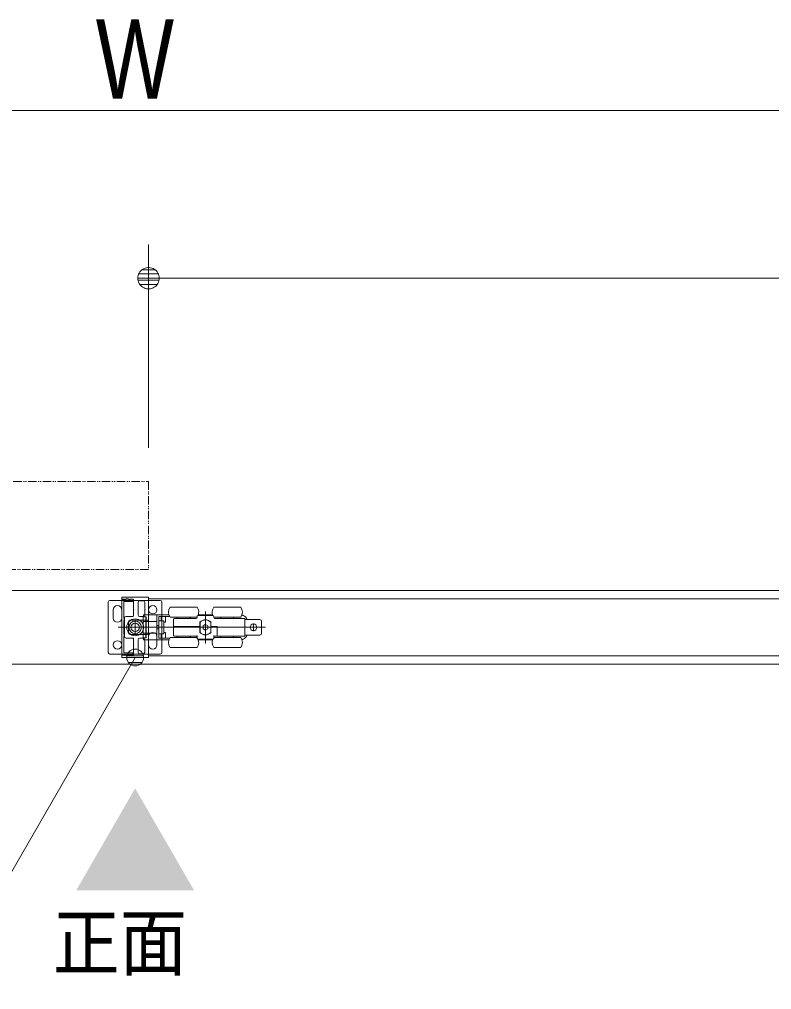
# Model space of a CAD drawing. Units: millimetres, scale not verified. Extents: x -6062 to 6062, y -3045 to 3045.
# Drawn here: x -3364 to -2916, y 1162 to 1740 of the extents above; entities that cross this region are included whole.
import ezdxf
from ezdxf.enums import TextEntityAlignment as Align

# ---------------------------------------------------------------- set-up
doc = ezdxf.new("R2010")
doc.units = ezdxf.units.MM
doc.header["$LTSCALE"] = 20
doc.linetypes.add('DOUBLE_CHAIN1', pattern=[8.8, 5, -1, 0.6, -0.6, 0.6, -1])
for name, color, linetype, lineweight in [('0-0_2寸法-1', 7, 'Continuous', 9), ('0-1_0', 7, 'Continuous', 9), ('0-3_2寸法-3', 7, 'Continuous', 9), ('0-5_3一般', 7, 'Continuous', 9)]:
    doc.layers.add(name, color=color, linetype=linetype, lineweight=lineweight)
doc.styles.add('ＭＳ ゴシック', font='')
doc.styles.add('ＭＳ Ｐゴシック', font='')
doc.styles.get('ＭＳ ゴシック').set_extended_font_data('MS Gothic')
doc.styles.get('ＭＳ Ｐゴシック').set_extended_font_data('MS PGothic')

# ---------------------------------------------------------------- blocks, each defined once
blk = doc.blocks.new('_Dot')
at = {"layer": '0-1_0'}
for p, q in [((-10, 0), (-20, 0)), ((9.78, 2), (-9.78, 2)), ((7.99, 6), (-7.99, 6)), ((9.16, -3.98), (-9.16, -3.98)), ((6, -7.98), (-6, -7.98))]:
    blk.add_line(p, q, dxfattribs=at)
for points in [[(10, 0), (9.92, 1.25), (9.69, 2.49), (9.3, 3.68), (8.76, 4.82), (8.09, 5.88), (7.29, 6.85), (6.37, 7.71), (5.36, 8.44), (4.26, 9.05), (3.09, 9.51), (1.87, 9.82), (0.63, 9.98), (-0.63, 9.98), (-1.87, 9.82), (-3.09, 9.51), (-4.26, 9.05), (-5.36, 8.44), (-6.37, 7.71), (-7.29, 6.85), (-8.09, 5.88), (-8.76, 4.82), (-9.3, 3.68), (-9.69, 2.49), (-9.92, 1.25), (-10, 0), (0, 0)], [(-10, 0), (-9.92, -1.25), (-9.69, -2.49), (-9.3, -3.68), (-8.76, -4.82), (-8.09, -5.88), (-7.29, -6.85), (-6.37, -7.71), (-5.36, -8.44), (-4.26, -9.05), (-3.09, -9.51), (-1.87, -9.82), (-0.63, -9.98), (0.63, -9.98), (1.87, -9.82), (3.09, -9.51), (4.26, -9.05), (5.36, -8.44), (6.37, -7.71), (7.29, -6.85), (8.09, -5.88), (8.76, -4.82), (9.3, -3.68), (9.69, -2.49), (9.92, -1.25), (10, 0), (0, 0)]]:
    blk.add_lwpolyline(points, close=True, dxfattribs=at)
blk = doc.blocks.new('グループ-42')
at = {"layer": '0-5_3一般'}
for p, q in [((-30320, 27910.9), (-30320, 27890.9)), ((-30320, 27890.9), (-30271, 27890.9)), ((-30314, 27916.9), (-30004, 27916.9)), ((-30243.4, 27890.9), (-30186, 27890.9)), ((-30186.8, 27875.8), (-30220.1, 27882.5)), ((-30180, 27779.9), (-30180, 27884.9)), ((-30002, 27908.9), (-30002, 27640.9)), ((-30002, 27896.9), (-6638, 27896.9)), ((-30002, 27216.9), (-30002, 27896.9)), ((-30000, 27912.9), (-30000, 27912.3)), ((-30480, 27256.9), (-30480, 27856.9)), ((-30460, 27876.9), (-29860, 27876.9)), ((-30420, 27716.9), (-30420, 27766.9)), ((-30320, 27716.9), (-30320, 27766.9)), ((-30296, 27666.9), (-30296, 27856.9)), ((-30290, 27862.9), (-30188, 27862.9)), ((-30182, 27868.9), (-30182, 27870)), ((-30174, 27773.9), (-30180, 27779.9)), ((-30180, 27767.9), (-30174, 27773.9)), ((-30180, 27691.9), (-30180, 27767.9)), ((-30124, 27705.9), (-30124, 27852.9)), ((-30066, 27872.9), (-30104, 27872.9)), ((-30046, 27779.9), (-30046, 27852.9)), ((-30040, 27773.9), (-30046, 27779.9)), ((-30046, 27767.9), (-30040, 27773.9)), ((-30046, 27705.9), (-30046, 27767.9)), ((-29840, 27856.9), (-29840, 27256.9)), ((-29422, 27796.9), (-29742, 27796.9)), ((-28902, 27796.9), (-29222, 27796.9)), ((-30420, 27666.9), (-30420, 27716.9)), ((-30320, 27666.9), (-30320, 27716.9)), ((-30288, 27665.9), (-30288, 27447.9)), ((-30186, 27685.9), (-30268, 27685.9)), ((-30066, 27685.9), (-30104, 27685.9)), ((-30064, 27671.9), (-30064, 27681.9)), ((-30064, 27681.9), (-30032, 27681.9)), ((-30064, 27636.9), (-30064, 27671.9)), ((-30062, 27706.9), (-30002, 27706.9)), ((-30062, 27682.9), (-30062, 27706.9)), ((-30062, 27682.9), (-30028, 27682.9)), ((-30028, 27681.9), (-30032, 27681.9)), ((-30032, 27681.9), (-30032, 27671.9)), ((-30032, 27636.9), (-30032, 27671.9)), ((-30028, 27682.9), (-30028, 27626.9)), ((-29922, 27706.9), (-30002, 27706.9)), ((-30002, 27626.9), (-30002, 27706.9)), ((-29757.4, 27706.9), (-29902, 27706.9)), ((-29878, 27686.9), (-29878, 27634.9)), ((-29878, 27686.9), (-29848, 27686.9)), ((-29848, 27686.9), (-29798, 27686.9)), ((-29848, 27686.9), (-29848, 27634.9)), ((-29798, 27686.9), (-29748.6, 27686.9)), ((-29798, 27686.9), (-29798, 27616.9)), ((-29422, 27676.9), (-29742, 27676.9)), ((-29692, 27662.9), (-29432, 27662.9)), ((-29658, 27676.9), (-29658, 27662.9)), ((-29506, 27662.9), (-29506, 27676.9)), ((-29502, 27662.9), (-29502, 27676.9)), ((-29422, 27672.9), (-29422, 27686.9)), ((-29412, 27696.9), (-29232, 27696.9)), ((-29406.6, 27706.9), (-29237.4, 27706.9)), ((-29357, 27697.1), (-29357, 27696.9)), ((-29351.5, 27697.1), (-29351.5, 27696.9)), ((-29349.8, 27696.9), (-29349.8, 27697.1)), ((-29336.7, 27697.1), (-29336.7, 27696.9)), ((-29328.3, 27696.9), (-29328.3, 27697.1)), ((-29322, 27745.7), (-29322, 27365.7)), ((-29312.4, 27697.1), (-29312.4, 27696.9)), ((-29305.8, 27697.1), (-29305.8, 27696.9)), ((-29304, 27696.9), (-29304, 27697.1)), ((-29296.7, 27696.9), (-29296.7, 27697.1)), ((-29222, 27686.9), (-29222, 27672.9)), ((-28902, 27676.9), (-29222, 27676.9)), ((-29212, 27662.9), (-28852, 27662.9)), ((-29138, 27676.9), (-29138, 27662.9)), ((-28986, 27662.9), (-28986, 27676.9)), ((-28887.8, 27703.3), (-28882.6, 27702)), ((-28852, 27662.9), (-28852, 27450.9)), ((-30360.4, 27556.9), (-30240.4, 27556.9)), ((-30329.5, 27556.9), (-30174, 27556.9)), ((-30296, 27476.9), (-30296, 27636.9)), ((-30242.5, 27556.9), (-30077.5, 27556.9)), ((-30238, 27621.9), (-30238, 27491.9)), ((-30012, 27641.9), (-30218, 27641.9)), ((-30160, 27474.4), (-30160, 27639.4)), ((-28794, 27556.9), (-30094, 27556.9)), ((-30064, 27626.9), (-30064, 27636.9)), ((-30064, 27626.9), (-30064, 27486.9)), ((-30032, 27626.9), (-30032, 27486.9)), ((-30028, 27626.9), (-30028, 27486.9)), ((-30002, 27626.9), (-30028, 27626.9)), ((-30012, 27640.9), (-30012, 27641.9)), ((-30006, 27636.9), (-30008, 27636.9)), ((-30002, 27626.2), (-30002, 27626.9)), ((-29922, 27626.2), (-30002, 27626.2)), ((-29902, 27641), (-29902, 27641.7)), ((-29878, 27576.9), (-29902, 27576.9)), ((-29878, 27536.9), (-29902, 27536.9)), ((-29878, 27629.7), (-29878, 27632.2)), ((-29830.8, 27634.9), (-29824, 27634.9)), ((-29818, 27628.9), (-29818, 27484.9)), ((-29818, 27616.9), (-29798, 27616.9)), ((-29702, 27556.9), (-29702, 27566.9)), ((-29702, 27556.9), (-29692, 27556.9)), ((-29702, 27460.9), (-29702, 27556.9)), ((-29388, 27566.9), (-29692, 27566.9)), ((-29388, 27556.9), (-29692, 27556.9)), ((-29398, 27566.9), (-29398, 27556.9)), ((-29388, 27618.1), (-29388, 27566.9)), ((-29385.5, 27556.9), (-29388, 27556.9)), ((-29388, 27556.9), (-29388, 27495.7)), ((-29385.5, 27495.9), (-29385.5, 27617.9)), ((-29351, 27573.6), (-29349, 27574.8)), ((-29351, 27571.3), (-29351, 27573.6)), ((-29351, 27571.3), (-29351, 27542.4)), ((-29351, 27540.1), (-29351, 27542.4)), ((-29349, 27539), (-29351, 27540.1)), ((-29324, 27589.2), (-29349, 27574.8)), ((-29349, 27539), (-29324, 27524.6)), ((-29324, 27589.2), (-29322, 27590.4)), ((-29322, 27590.4), (-29320, 27589.2)), ((-29295, 27574.8), (-29320, 27589.2)), ((-29320, 27524.6), (-29295, 27539)), ((-29295, 27574.8), (-29293, 27573.6)), ((-29293, 27540.1), (-29295, 27539)), ((-29293, 27573.6), (-29293, 27571.3)), ((-29293, 27542.4), (-29293, 27571.3)), ((-29293, 27542.4), (-29293, 27540.1)), ((-29256, 27566.9), (-29256, 27618.1)), ((-29182, 27566.9), (-29256, 27566.9)), ((-29192, 27556.9), (-29256, 27556.9)), ((-29256, 27495.7), (-29256, 27556.9)), ((-29255.5, 27566.9), (-29255.5, 27556.9)), ((-29246, 27566.9), (-29246, 27556.9)), ((-29192, 27556.9), (-29182, 27556.9)), ((-29182, 27460.9), (-29182, 27566.9)), ((-28832, 27649.9), (-28852, 27649.9)), ((-28672, 27649.9), (-28832, 27649.9)), ((-28706, 27556.9), (-28794, 27556.9)), ((-28750, 27600.9), (-28750, 27512.9)), ((-28706, 27556.9), (-28606, 27556.9)), ((-28652, 27629.9), (-28652, 27483.9)), ((-30296, 27256.9), (-30296, 27446.9)), ((-30186, 27427.9), (-30268, 27427.9)), ((-30180, 27421.9), (-30180, 27345.9)), ((-30066, 27427.9), (-30104, 27427.9)), ((-30064, 27476.9), (-30064, 27486.9)), ((-30064, 27486.9), (-30032, 27486.9)), ((-30064, 27441.9), (-30064, 27476.9)), ((-30064, 27431.9), (-30064, 27441.9)), ((-30032, 27431.9), (-30064, 27431.9)), ((-30062, 27406.9), (-30062, 27430.9)), ((-30032, 27486.9), (-30032, 27476.9)), ((-30032, 27441.9), (-30032, 27476.9)), ((-30032, 27441.9), (-30032, 27431.9)), ((-30028, 27431.9), (-30032, 27431.9)), ((-30006, 27476.9), (-30008, 27476.9)), ((-30002, 27486.9), (-30002, 27487.6)), ((-30002, 27487.6), (-29922, 27487.6)), ((-30002, 27204.9), (-30002, 27472.9)), ((-30000, 27396.9), (-30000, 27446.9)), ((-29902, 27472.7), (-29902, 27472)), ((-29902, 27472), (-29902, 27406.9)), ((-29900, 27396.9), (-29900, 27446.9)), ((-29878, 27478.9), (-29878, 27481.5)), ((-29830.8, 27478.9), (-29878, 27478.9)), ((-29848, 27478.9), (-29848, 27426.9)), ((-29848, 27426.9), (-29798, 27426.9)), ((-29824, 27478.9), (-29830.8, 27478.9)), ((-29798, 27496.9), (-29818, 27496.9)), ((-29798, 27496.9), (-29798, 27426.9)), ((-29798, 27426.9), (-29748.6, 27426.9)), ((-29742, 27436.9), (-29422, 27436.9)), ((-29422, 27450.9), (-29692, 27450.9)), ((-29658, 27450.9), (-29658, 27436.9)), ((-29506, 27436.9), (-29506, 27450.9)), ((-29502, 27436.9), (-29502, 27450.9)), ((-29431.6, 27450.8), (-29432, 27450.9)), ((-29422, 27426.9), (-29422, 27460.9)), ((-29422, 27420.1), (-29422, 27426.9)), ((-29421.7, 27419.9), (-29422, 27420.1)), ((-29322, 27523.4), (-29324, 27524.6)), ((-29320, 27524.6), (-29322, 27523.4)), ((-29222.3, 27419.9), (-29222, 27420.1)), ((-29222, 27426.9), (-29222, 27460.9)), ((-29182, 27450.9), (-29222, 27450.9)), ((-29222, 27436.9), (-28902, 27436.9)), ((-29222, 27426.9), (-29222, 27420.1)), ((-29212.4, 27450.8), (-29212, 27450.9)), ((-29182, 27450.9), (-29182, 27460.9)), ((-28852, 27450.9), (-29182, 27450.9)), ((-29138, 27450.9), (-29138, 27436.9)), ((-28986, 27436.9), (-28986, 27450.9)), ((-28832, 27463.9), (-28852, 27463.9)), ((-28672, 27463.9), (-28832, 27463.9)), ((-30174, 27339.9), (-30180, 27345.9)), ((-30180, 27333.9), (-30174, 27339.9)), ((-30180, 27333.9), (-30180, 27228.9)), ((-30124, 27407.9), (-30124, 27260.9)), ((-30046, 27407.9), (-30046, 27345.9)), ((-30040, 27339.9), (-30046, 27345.9)), ((-30046, 27333.9), (-30040, 27339.9)), ((-30046, 27333.9), (-30046, 27260.9)), ((-29922, 27406.9), (-30002, 27406.9)), ((-30000, 27346.9), (-30000, 27396.9)), ((-29902, 27406.9), (-29922, 27406.9)), ((-29757.4, 27406.9), (-29902, 27406.9)), ((-29900, 27346.9), (-29900, 27396.9)), ((-29742, 27316.9), (-29422, 27316.9)), ((-29408.8, 27416.9), (-29410.3, 27416.9)), ((-29235.2, 27416.9), (-29408.8, 27416.9)), ((-29237.4, 27406.9), (-29406.6, 27406.9)), ((-29233.7, 27416.9), (-29235.2, 27416.9)), ((-29222, 27316.9), (-28902, 27316.9)), ((-28882.6, 27411.7), (-28887.8, 27410.4)), ((-29860, 27236.9), (-30460, 27236.9)), ((-30320, 27222.9), (-30271, 27222.9)), ((-30320, 27202.9), (-30320, 27222.9)), ((-30314, 27196.9), (-30004, 27196.9)), ((-30188, 27250.9), (-30290, 27250.9)), ((-30243.4, 27222.9), (-30186, 27222.9)), ((-30220.1, 27231.3), (-30186.8, 27237.9)), ((-30182, 27243.8), (-30182, 27244.9)), ((-30066, 27240.9), (-30104, 27240.9)), ((-6638, 27216.9), (-30002, 27216.9)), ((-30000, 27200.9), (-30000, 27201.4)), ((-54000, 27116.9), (-6330, 27116.9))]:
    blk.add_line(p, q, dxfattribs=at)
at = {"layer": '0-5_3一般', "linetype": 'DOUBLE_CHAIN1'}
blk.add_lwpolyline([(-54140, 29296.9), (-30000, 29296.9), (-30000, 28246.9), (-54140, 28246.9)], dxfattribs=at)
at = {"layer": '0-5_3一般'}
for points in [[(-54000, 27116.9), (-54000, 27996.9), (-6330, 27996.9), (-6330, 27116.9)], [(-30270, 27886.9), (-30320, 27886.9), (-30320, 27226.9), (-30270, 27226.9)], [(-30224, 27882.9), (-30233.1, 27882.9), (-30255, 27895.5)], [(-30296, 27636.9), (-30290, 27636.9), (-30290, 27666.9), (-30296, 27666.9)], [(-29922, 27706.9), (-29902, 27706.9), (-29902, 27641.7), (-29902, 27472)], [(-29692, 27566.9), (-29702, 27566.9), (-29702, 27652.9)], [(-30032, 27636.9), (-30032, 27626.9), (-30064, 27626.9)], [(-29922, 27626.2), (-29921.3, 27626.2), (-29920.6, 27626.3), (-29919.9, 27626.4), (-29919.2, 27626.5), (-29918.6, 27626.6), (-29917.9, 27626.8), (-29917.2, 27627), (-29916.5, 27627.1), (-29915.8, 27627.3), (-29915.2, 27627.6), (-29914.5, 27627.8), (-29913.8, 27628), (-29913.2, 27628.3), (-29912.5, 27628.6), (-29911.8, 27628.9), (-29911.2, 27629.2), (-29910.5, 27629.6), (-29909.8, 27629.9), (-29909.2, 27630.3), (-29908.5, 27630.7), (-29907.9, 27631.1), (-29907.3, 27631.6), (-29906.7, 27632), (-29906.2, 27632.5), (-29905.7, 27632.9), (-29905.2, 27633.4), (-29904.8, 27633.9), (-29904.4, 27634.4), (-29904, 27635), (-29903.6, 27635.5), (-29903.3, 27636.1), (-29903.1, 27636.6), (-29902.8, 27637.2), (-29902.6, 27637.8), (-29902.4, 27638.4), (-29902.3, 27639.1), (-29902.2, 27639.7), (-29902.1, 27640.4), (-29902, 27641)], [(-29878, 27632.2), (-29878, 27634.9), (-29830.8, 27634.9)], [(-29878, 27481.5), (-29878, 27484), (-29878, 27629.7)], [(-30296, 27446.9), (-30290, 27446.9), (-30290, 27476.9), (-30296, 27476.9)], [(-30012, 27472.9), (-30012, 27471.9), (-30218, 27471.9)], [(-30062, 27406.9), (-30002, 27406.9), (-30002, 27486.9), (-30028, 27486.9), (-30028, 27430.9), (-30062, 27430.9)], [(-29922, 27487.6), (-29921.3, 27487.5), (-29920.6, 27487.5), (-29919.9, 27487.4), (-29919.2, 27487.3), (-29918.6, 27487.1), (-29917.9, 27487), (-29917.2, 27486.8), (-29916.5, 27486.6), (-29915.8, 27486.4), (-29915.2, 27486.2), (-29914.5, 27486), (-29913.8, 27485.7), (-29913.2, 27485.4), (-29912.5, 27485.2), (-29911.8, 27484.8), (-29911.2, 27484.5), (-29910.5, 27484.2), (-29909.8, 27483.8), (-29909.2, 27483.4), (-29908.5, 27483), (-29907.9, 27482.6), (-29907.3, 27482.2), (-29906.7, 27481.8), (-29906.2, 27481.3), (-29905.7, 27480.8), (-29905.2, 27480.3), (-29904.8, 27479.8), (-29904.4, 27479.3), (-29904, 27478.8), (-29903.6, 27478.3), (-29903.3, 27477.7), (-29903.1, 27477.1), (-29902.8, 27476.5), (-29902.6, 27475.9), (-29902.4, 27475.3), (-29902.3, 27474.7), (-29902.2, 27474.1), (-29902.1, 27473.4), (-29902, 27472.7)], [(-29878, 27478.9), (-29878, 27426.9), (-29848, 27426.9)], [(-29422, 27440.9), (-29422.1, 27441.3), (-29422.1, 27441.7), (-29422.2, 27442), (-29422.3, 27442.4), (-29422.4, 27442.8), (-29422.5, 27443.1), (-29422.6, 27443.5), (-29422.8, 27443.8), (-29422.9, 27444.2), (-29423.1, 27444.5), (-29423.2, 27444.9), (-29423.4, 27445.2), (-29423.6, 27445.5), (-29423.8, 27445.8), (-29424, 27446.1), (-29424.2, 27446.4), (-29424.5, 27446.7), (-29424.7, 27447), (-29425, 27447.3), (-29425.3, 27447.6), (-29425.6, 27447.9), (-29425.8, 27448.2), (-29426.1, 27448.4), (-29426.4, 27448.6), (-29426.7, 27448.9), (-29427.1, 27449.1), (-29427.4, 27449.3), (-29427.7, 27449.5), (-29428, 27449.7), (-29428.4, 27449.8), (-29428.7, 27450), (-29429, 27450.1), (-29429.4, 27450.3), (-29429.7, 27450.4), (-29430.1, 27450.5), (-29430.5, 27450.6), (-29430.8, 27450.7), (-29431.2, 27450.8), (-29431.6, 27450.8)], [(-29408.8, 27416.9), (-29409.1, 27416.9), (-29409.5, 27416.9), (-29409.8, 27416.9), (-29410.2, 27417), (-29410.5, 27417), (-29410.8, 27417), (-29411.2, 27417), (-29411.5, 27417.1), (-29411.9, 27417.1), (-29412.2, 27417.2), (-29412.5, 27417.2), (-29412.9, 27417.3), (-29413.2, 27417.3), (-29413.6, 27417.4), (-29413.9, 27417.4), (-29414.2, 27417.5), (-29414.6, 27417.5), (-29414.9, 27417.6), (-29415.2, 27417.7), (-29415.6, 27417.8), (-29415.9, 27417.8), (-29416.2, 27417.9), (-29416.6, 27418), (-29416.9, 27418.1), (-29417.2, 27418.2), (-29417.6, 27418.3), (-29417.9, 27418.4), (-29418.2, 27418.5), (-29418.5, 27418.6), (-29418.9, 27418.7), (-29419.2, 27418.8), (-29419.5, 27419), (-29419.8, 27419.1), (-29420.1, 27419.2), (-29420.4, 27419.4), (-29420.8, 27419.5), (-29421.1, 27419.6), (-29421.4, 27419.8), (-29421.7, 27419.9)], [(-29235.2, 27416.9), (-29234.9, 27416.9), (-29234.5, 27416.9), (-29234.2, 27416.9), (-29233.8, 27417), (-29233.5, 27417), (-29233.2, 27417), (-29232.8, 27417), (-29232.5, 27417.1), (-29232.1, 27417.1), (-29231.8, 27417.2), (-29231.5, 27417.2), (-29231.1, 27417.3), (-29230.8, 27417.3), (-29230.4, 27417.4), (-29230.1, 27417.4), (-29229.8, 27417.5), (-29229.4, 27417.5), (-29229.1, 27417.6), (-29228.8, 27417.7), (-29228.4, 27417.8), (-29228.1, 27417.8), (-29227.8, 27417.9), (-29227.4, 27418), (-29227.1, 27418.1), (-29226.8, 27418.2), (-29226.4, 27418.3), (-29226.1, 27418.4), (-29225.8, 27418.5), (-29225.5, 27418.6), (-29225.1, 27418.7), (-29224.8, 27418.8), (-29224.5, 27419), (-29224.2, 27419.1), (-29223.9, 27419.2), (-29223.6, 27419.4), (-29223.2, 27419.5), (-29222.9, 27419.6), (-29222.6, 27419.8), (-29222.3, 27419.9)], [(-29222, 27440.9), (-29221.9, 27441.3), (-29221.9, 27441.7), (-29221.8, 27442), (-29221.7, 27442.4), (-29221.6, 27442.8), (-29221.5, 27443.1), (-29221.4, 27443.5), (-29221.2, 27443.8), (-29221.1, 27444.2), (-29220.9, 27444.5), (-29220.8, 27444.9), (-29220.6, 27445.2), (-29220.4, 27445.5), (-29220.2, 27445.8), (-29220, 27446.1), (-29219.8, 27446.4), (-29219.5, 27446.7), (-29219.3, 27447), (-29219, 27447.3), (-29218.7, 27447.6), (-29218.4, 27447.9), (-29218.2, 27448.2), (-29217.9, 27448.4), (-29217.6, 27448.6), (-29217.3, 27448.9), (-29216.9, 27449.1), (-29216.6, 27449.3), (-29216.3, 27449.5), (-29216, 27449.7), (-29215.6, 27449.8), (-29215.3, 27450), (-29215, 27450.1), (-29214.6, 27450.3), (-29214.3, 27450.4), (-29213.9, 27450.5), (-29213.5, 27450.6), (-29213.2, 27450.7), (-29212.8, 27450.8), (-29212.4, 27450.8)], [(-30255, 27218.2), (-30233.1, 27230.9), (-30224, 27230.9)]]:
    blk.add_lwpolyline(points, dxfattribs=at)
for centre, radius in [((-29950, 27766.9), 50), ((-30160, 27556.9), 100), ((-30160, 27556.9), 75), ((-30160, 27556.9), 50), ((-28750, 27556.9), 40), ((-30370, 27346.9), 50)]:
    blk.add_circle(centre, radius, dxfattribs=at)
for centre, radius, start, end in [((-30314, 27910.9), 6, 90, 180), ((-30271, 27894.9), 4, 270, 326.25101), ((-30260, 27886.9), 10, 60, 180), ((-30256, 27884.9), 14, 25.37693, 146.25101), ((-30224, 27862.9), 20, 78.69007, 90), ((-30186, 27884.9), 6, 0, 90), ((-30004, 27912.9), 4, 0, 90), ((-30004, 27912.3), 4, 300, 0), ((-30460, 27856.9), 20, 90, 180), ((-30370, 27766.9), 50, 0, 180), ((-30290, 27856.9), 6, 90, 180), ((-30188, 27868.9), 6, 270, 0), ((-30188, 27870), 6, 0, 78.69007), ((-30104, 27852.9), 20, 90, 180), ((-30066, 27852.9), 20, 0, 90), ((-29860, 27856.9), 20, 0, 90), ((-29662, 27736.9), 100, 143.1301, 216.8699), ((-29502, 27736.9), 100, 336.42182, 36.8699), ((-29142, 27736.9), 100, 143.1301, 203.57818), ((-28982, 27736.9), 100, 323.1301, 36.8699), ((-30370, 27666.9), 50, 180, 0), ((-30268, 27665.9), 20, 90, 180), ((-30186, 27691.9), 6, 270, 0), ((-30104, 27705.9), 20, 180, 270), ((-30066, 27705.9), 20, 270, 0), ((-29692, 27652.9), 10, 90, 180), ((-29432, 27672.9), 10, 270, 0), ((-29412, 27686.9), 10, 90, 180), ((-29232, 27686.9), 10, 0, 90), ((-29212, 27672.9), 10, 180, 270), ((-28902, 27624.4), 80, 69.44395, 75.96376), ((-28902, 27624.4), 80, 18.55872, 69.44395), ((-30218, 27621.9), 20, 90, 180), ((-30008, 27640.9), 4, 180, 270), ((-30006, 27640.9), 4, 270, 0), ((-29824, 27628.9), 6, 0, 90), ((-29322, 27556.9), 90, 42.83343, 137.16657), ((-29322, 27556.9), 88, 40.86657, 136.1402), ((-29347, 27571.3), 4, 120, 180), ((-29347, 27542.4), 4, 180, 240), ((-29322, 27585.8), 4, 60, 120), ((-29297, 27571.3), 4, 0, 60), ((-29297, 27542.4), 4, 300, 0), ((-28672, 27629.9), 20, 0, 90), ((-30268, 27447.9), 20, 180, 270), ((-30218, 27491.9), 20, 180, 270), ((-30186, 27421.9), 6, 0, 90), ((-30104, 27407.9), 20, 90, 180), ((-30066, 27407.9), 20, 0, 90), ((-30008, 27472.9), 4, 90, 180), ((-30006, 27472.9), 4, 0, 90), ((-29950, 27446.9), 50, 0, 180), ((-29824, 27484.9), 6, 270, 0), ((-29662, 27376.9), 100, 143.1301, 216.8699), ((-29692, 27460.9), 10, 180, 270), ((-29322, 27556.9), 90, 222.83343, 317.16657), ((-29322, 27556.9), 88, 223.8598, 319.13343), ((-29322, 27528), 4, 240, 300), ((-28982, 27376.9), 100, 323.1301, 36.8699), ((-28902, 27489.3), 80, 290.55605, 341.44128), ((-28672, 27483.9), 20, 270, 0), ((-29950, 27346.9), 50, 180, 0), ((-29502, 27376.9), 100, 323.1301, 24.27374), ((-29142, 27376.9), 100, 155.72568, 216.8699), ((-28902, 27489.3), 80, 284.03624, 290.55605), ((-30460, 27256.9), 20, 180, 270), ((-30314, 27202.9), 6, 180, 270), ((-30290, 27256.9), 6, 180, 270), ((-30271, 27218.9), 4, 33.74899, 90), ((-30260, 27226.9), 10, 180, 300), ((-30256, 27228.9), 14, 213.74899, 334.62307), ((-30224, 27250.9), 20, 270, 281.30993), ((-30188, 27244.9), 6, 0, 90), ((-30188, 27243.8), 6, 281.30993, 0), ((-30186, 27228.9), 6, 270, 0), ((-30104, 27260.9), 20, 180, 270), ((-30066, 27260.9), 20, 270, 0), ((-30004, 27200.9), 4, 270, 0), ((-30004, 27201.4), 4, 0, 60), ((-29860, 27256.9), 20, 270, 0)]:
    blk.add_arc(centre, radius, start, end, dxfattribs=at)
blk = doc.blocks.new('グループ-43')
at = {"layer": '0-5_3一般'}
blk.add_blockref('グループ-42', (0, 0), dxfattribs=at)

msp = doc.modelspace()

# ---------------------------------------------------------------- linework, layer by layer
at = {"layer": '0-0_2寸法-1'}
for p, q in [((-4481.79, 1686), (-2109.21, 1686)), ((-3287.5, 1484.84), (-3287.5, 1606)), ((-2121.21, 1586), (-3274.79, 1586))]:
    msp.add_line(p, q, dxfattribs=at)
at = {"layer": '0-3_2寸法-3'}
for p, q in [((-3290.56, 1360.84), (-3300.34, 1360.84)), ((-3295.28, 1364.84), (-3295.62, 1364.84)), ((-3295.28, 1364.84), (-3295.62, 1364.84)), ((-3291.45, 1356.84), (-3299.45, 1356.84))]:
    msp.add_line(p, q, dxfattribs=at)
msp.add_lwpolyline([(-3295.45, 1359.84), (-3409.77, 1161.84), (-3725.78, 1161.84)], dxfattribs=at)
msp.add_circle((-3295.45, 1359.84), 5.01, dxfattribs=at)
msp.add_circle((-3295.45, 1359.84), 5.01, dxfattribs=at)
msp.add_solid([(-3260.43, 1221.1), (-3295.5, 1281.84), (-3330.57, 1221.1)], dxfattribs=at)

# ---------------------------------------------------------------- block references
at = {"layer": '0-0_2寸法-1', "xscale": 0.6356201, "yscale": 0.6356201, "rotation": 180}
msp.add_blockref('_Dot', (-3287.5, 1586), dxfattribs=at)
at = {"layer": '0-5_3一般', "xscale": 0.05, "yscale": 0.05}
msp.add_blockref('グループ-43', (-1787.5, 0), dxfattribs=at)

# ---------------------------------------------------------------- texts
at = {"layer": '0-0_2寸法-1', "style": 'ＭＳ Ｐゴシック', "width": 0.8}
msp.add_text('W', height=47.21, dxfattribs=at).set_placement((-3318.96, 1678.93), align=Align.BOTTOM_LEFT)
at = {"layer": '0-3_2寸法-3', "style": 'ＭＳ ゴシック', "width": 0.9}
msp.add_text('正面', height=32.55, dxfattribs=at).set_placement((-3344.58, 1163.86), align=Align.BOTTOM_LEFT)

doc.saveas('drawing.dxf')
